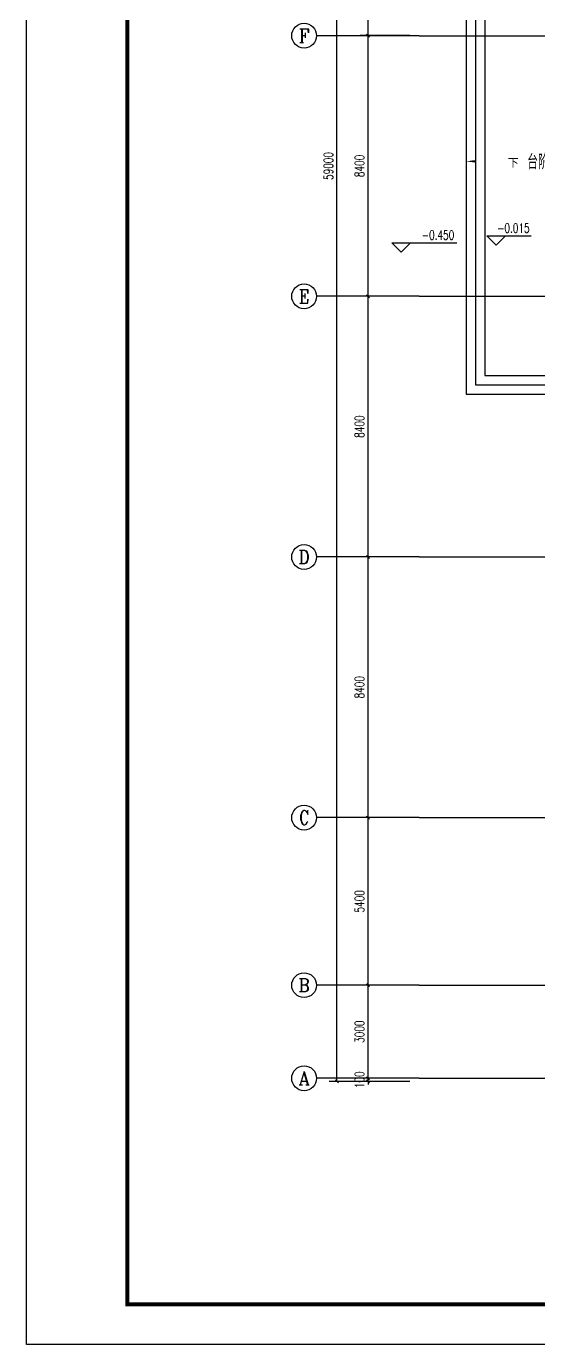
# Model space of a CAD drawing. Extents: x 817814 to 953178, y -139555 to 106956.
# Drawn here: x 843848 to 860349, y -139555 to -97071 of the extents above; entities that cross this region are included whole.
import ezdxf
from ezdxf.enums import TextEntityAlignment as Align

# ---------------------------------------------------------------- set-up
doc = ezdxf.new("R2010")
doc.units = 0
doc.header["$LTSCALE"] = 1000
doc.header["$MEASUREMENT"] = 0
for name, color, linetype in [('A-ANNO-IDEN', 3, 'Continuous'), ('A-ANNO-TXT', 7, 'Continuous'), ('AXIS', 3, 'Continuous'), ('AXIS_TEXT', 7, 'Continuous'), ('BTTK', 7, 'Continuous'), ('DIM_ELEV', 3, 'Continuous'), ('DOTE', 8, 'Continuous'), ('E2-楼梯、坡道', 5, 'Continuous'), ('PUB_DIM', 3, 'Continuous'), ('PUB_TEXT', 7, 'Continuous'), ('PUB_TITLE', 4, 'Continuous')]:
    doc.layers.add(name, color=color, linetype=linetype)
doc.layers.add('建筑底图', color=6, linetype='Continuous', plot=False)
doc.styles.add('_TCH_AXIS', font='COMPLEX', dxfattribs={"bigfont": 'GBCBIG'})
doc.styles.add('_TCH_DIM', font='SIMPLEX', dxfattribs={"bigfont": 'GBCBIG'})
doc.styles.add('_TCH_DIM_T3', font='SIMPLEX', dxfattribs={"width": 0.705882, "bigfont": 'GBCBIG'})
doc.styles.add('COMPLEX', font='COMPLEX')
doc.styles.add('HZ(TK)', font='geniso.shx', dxfattribs={"width": 0.9, "bigfont": 'hztxt.shx'})
doc.styles.get("Standard").update_dxf_attribs({"font": 'GBENOR', "bigfont": 'GBCBIG'})
doc.styles.add('黑体', font='')
doc.styles.get('黑体').set_extended_font_data('SimHei')
doc.dimstyles.new('_TCH_ARCH&&100', dxfattribs={"dimtxt": 297.5, "dimasz": 100, "dimexe": 250, "dimexo": 300, "dimgap": 126.25, "dimtad": 1, "dimdec": 0, "dimzin": 0, "dimdsep": 46, "dimtxsty": '_TCH_DIM_T3', "dimblk": 'ARCHTICK', "dimcen": 0.09, "dimclrt": 7, "dimazin": 2, "dimtfac": 1, "dimtdec": 0, "dimtix": 1, "dimtmove": 2, "dimatfit": 3, "dimfxl": 100, "dimtolj": 1, "dimtzin": 0, "dimarcsym": 0})

# ---------------------------------------------------------------- blocks, each defined once
blk = doc.blocks.new('_ArchTick')
at = {"color": 0, "linetype": 'ByBlock', "const_width": 0.4}
blk.add_lwpolyline([(-0.5, -0.5), (0.5, 0.5)], dxfattribs=at)
blk = doc.blocks.new('*D239')
at = {"layer": 'Defpoints', "color": 0, "transparency": 16777216}
for p in [(509982, 113938), (512626, 113938), (512626, 54938)]:
    blk.add_point(p, dxfattribs=at)
at = {"layer": 'PUB_DIM', "color": 0, "lineweight": -2, "transparency": 16777216}
for p, q in [((512326, 113938), (509732, 113938)), ((509982, 54938), (509982, 113938)), ((512326, 54938), (509732, 54938))]:
    blk.add_line(p, q, dxfattribs=at)
at = {"layer": 'PUB_DIM', "color": 0, "lineweight": -2, "transparency": 16777216, "xscale": 100, "yscale": 100, "zscale": 100}
for p, rotation in [((509982, 113938), 90), ((509982, 54938), 270)]:
    blk.add_blockref('_ArchTick', p, dxfattribs=dict(at, rotation=rotation))
at = {"layer": 'PUB_DIM', "color": 7, "transparency": 16777216, "insert": (509707, 84438), "char_height": 297.5, "attachment_point": 5, "rotation": 90, "style": '_TCH_DIM_T3'}
blk.add_mtext('\\A1;59000', dxfattribs=at)
blk = doc.blocks.new('*D262')
at = {"layer": 'Defpoints', "color": 0, "transparency": 16777216}
for p in [(510982, 55038), (512626, 55038), (512626, 54938)]:
    blk.add_point(p, dxfattribs=at)
at = {"layer": 'PUB_DIM', "color": 0, "lineweight": -2, "transparency": 16777216}
for p, q in [((512326, 55038), (510732, 55038)), ((512326, 54938), (510732, 54938)), ((510982, 55038), (510982, 55138)), ((510982, 54938), (510982, 55038)), ((510982, 54938), (510982, 54838))]:
    blk.add_line(p, q, dxfattribs=at)
at = {"layer": 'PUB_DIM', "color": 0, "lineweight": -2, "transparency": 16777216, "xscale": 100, "yscale": 100, "zscale": 100}
for p, rotation in [((510982, 55038), 270), ((510982, 54938), 90)]:
    blk.add_blockref('_ArchTick', p, dxfattribs=dict(at, rotation=rotation))
at = {"layer": 'PUB_DIM', "color": 7, "transparency": 16777216, "insert": (510707, 54988), "char_height": 297.5, "attachment_point": 5, "rotation": 90, "style": '_TCH_DIM_T3'}
blk.add_mtext('\\A1;100', dxfattribs=at)
blk = doc.blocks.new('*D263')
at = {"layer": 'Defpoints', "color": 0, "transparency": 16777216}
for p in [(510982, 58038), (512626, 58038), (512626, 55038)]:
    blk.add_point(p, dxfattribs=at)
at = {"layer": 'PUB_DIM', "color": 0, "lineweight": -2, "transparency": 16777216}
for p, q in [((512326, 58038), (510732, 58038)), ((510982, 55038), (510982, 58038)), ((512326, 55038), (510732, 55038))]:
    blk.add_line(p, q, dxfattribs=at)
at = {"layer": 'PUB_DIM', "color": 0, "lineweight": -2, "transparency": 16777216, "xscale": 100, "yscale": 100, "zscale": 100}
for p, rotation in [((510982, 58038), 90), ((510982, 55038), 270)]:
    blk.add_blockref('_ArchTick', p, dxfattribs=dict(at, rotation=rotation))
at = {"layer": 'PUB_DIM', "color": 7, "transparency": 16777216, "insert": (510707, 56538), "char_height": 297.5, "attachment_point": 5, "rotation": 90, "style": '_TCH_DIM_T3'}
blk.add_mtext('\\A1;3000', dxfattribs=at)
blk = doc.blocks.new('*D264')
at = {"layer": 'Defpoints', "color": 0, "transparency": 16777216}
for p in [(510982, 63438), (512626, 63438), (512626, 58038)]:
    blk.add_point(p, dxfattribs=at)
at = {"layer": 'PUB_DIM', "color": 0, "lineweight": -2, "transparency": 16777216}
for p, q in [((512326, 63438), (510732, 63438)), ((510982, 58038), (510982, 63438)), ((512326, 58038), (510732, 58038))]:
    blk.add_line(p, q, dxfattribs=at)
at = {"layer": 'PUB_DIM', "color": 0, "lineweight": -2, "transparency": 16777216, "xscale": 100, "yscale": 100, "zscale": 100}
for p, rotation in [((510982, 63438), 90), ((510982, 58038), 270)]:
    blk.add_blockref('_ArchTick', p, dxfattribs=dict(at, rotation=rotation))
at = {"layer": 'PUB_DIM', "color": 7, "transparency": 16777216, "insert": (510707, 60738), "char_height": 297.5, "attachment_point": 5, "rotation": 90, "style": '_TCH_DIM_T3'}
blk.add_mtext('\\A1;5400', dxfattribs=at)
blk = doc.blocks.new('*D265')
at = {"layer": 'Defpoints', "color": 0, "transparency": 16777216}
for p in [(510982, 71838), (512626, 71838), (512626, 63438)]:
    blk.add_point(p, dxfattribs=at)
at = {"layer": 'PUB_DIM', "color": 0, "lineweight": -2, "transparency": 16777216}
for p, q in [((512326, 71838), (510732, 71838)), ((510982, 63438), (510982, 71838)), ((512326, 63438), (510732, 63438))]:
    blk.add_line(p, q, dxfattribs=at)
at = {"layer": 'PUB_DIM', "color": 0, "lineweight": -2, "transparency": 16777216, "xscale": 100, "yscale": 100, "zscale": 100}
for p, rotation in [((510982, 71838), 90), ((510982, 63438), 270)]:
    blk.add_blockref('_ArchTick', p, dxfattribs=dict(at, rotation=rotation))
at = {"layer": 'PUB_DIM', "color": 7, "transparency": 16777216, "insert": (510707, 67638), "char_height": 297.5, "attachment_point": 5, "rotation": 90, "style": '_TCH_DIM_T3'}
blk.add_mtext('\\A1;8400', dxfattribs=at)
blk = doc.blocks.new('*D266')
at = {"layer": 'Defpoints', "color": 0, "transparency": 16777216}
for p in [(510982, 80238), (512626, 80238), (512626, 71838)]:
    blk.add_point(p, dxfattribs=at)
at = {"layer": 'PUB_DIM', "color": 0, "lineweight": -2, "transparency": 16777216}
for p, q in [((512326, 80238), (510732, 80238)), ((510982, 71838), (510982, 80238)), ((512326, 71838), (510732, 71838))]:
    blk.add_line(p, q, dxfattribs=at)
at = {"layer": 'PUB_DIM', "color": 0, "lineweight": -2, "transparency": 16777216, "xscale": 100, "yscale": 100, "zscale": 100}
for p, rotation in [((510982, 80238), 90), ((510982, 71838), 270)]:
    blk.add_blockref('_ArchTick', p, dxfattribs=dict(at, rotation=rotation))
at = {"layer": 'PUB_DIM', "color": 7, "transparency": 16777216, "insert": (510707, 76038), "char_height": 297.5, "attachment_point": 5, "rotation": 90, "style": '_TCH_DIM_T3'}
blk.add_mtext('\\A1;8400', dxfattribs=at)
blk = doc.blocks.new('*D267')
at = {"layer": 'Defpoints', "color": 0, "transparency": 16777216}
for p in [(510982, 88638), (512626, 88638), (512626, 80238)]:
    blk.add_point(p, dxfattribs=at)
at = {"layer": 'PUB_DIM', "color": 0, "lineweight": -2, "transparency": 16777216}
for p, q in [((512326, 88638), (510732, 88638)), ((510982, 80238), (510982, 88638)), ((512326, 80238), (510732, 80238))]:
    blk.add_line(p, q, dxfattribs=at)
at = {"layer": 'PUB_DIM', "color": 0, "lineweight": -2, "transparency": 16777216, "xscale": 100, "yscale": 100, "zscale": 100}
for p, rotation in [((510982, 88638), 90), ((510982, 80238), 270)]:
    blk.add_blockref('_ArchTick', p, dxfattribs=dict(at, rotation=rotation))
at = {"layer": 'PUB_DIM', "color": 7, "transparency": 16777216, "insert": (510707, 84438), "char_height": 297.5, "attachment_point": 5, "rotation": 90, "style": '_TCH_DIM_T3'}
blk.add_mtext('\\A1;8400', dxfattribs=at)
blk = doc.blocks.new('*D268')
at = {"layer": 'Defpoints', "color": 0, "transparency": 16777216}
for p in [(510982, 97038), (512626, 97038), (512626, 88638)]:
    blk.add_point(p, dxfattribs=at)
at = {"layer": 'PUB_DIM', "color": 0, "lineweight": -2, "transparency": 16777216}
for p, q in [((512326, 97038), (510732, 97038)), ((510982, 88638), (510982, 97038)), ((512326, 88638), (510732, 88638))]:
    blk.add_line(p, q, dxfattribs=at)
at = {"layer": 'PUB_DIM', "color": 0, "lineweight": -2, "transparency": 16777216, "xscale": 100, "yscale": 100, "zscale": 100}
for p, rotation in [((510982, 97038), 90), ((510982, 88638), 270)]:
    blk.add_blockref('_ArchTick', p, dxfattribs=dict(at, rotation=rotation))
at = {"layer": 'PUB_DIM', "color": 7, "transparency": 16777216, "insert": (510707, 92838), "char_height": 297.5, "attachment_point": 5, "rotation": 90, "style": '_TCH_DIM_T3'}
blk.add_mtext('\\A1;8400', dxfattribs=at)
blk = doc.blocks.new('_AXISO')
blk.add_circle((0, 0), 0.5)
at = {"layer": 'AXIS_TEXT', "style": 'COMPLEX', "width": 1.041667}
blk.add_attdef('A', text='', height=0.56, dxfattribs=at).set_placement((-0.25, -0.28), (0.25, -0.28), align=Align.FIT)
blk = doc.blocks.new('vhtemplate_2019年新竖式图框_A1')
at = {"layer": 'PUB_TITLE', "color": 7}
blk.add_lwpolyline([(0, 594), (841, 594), (841, 0), (0, 0)], close=True, dxfattribs=at)
at = {"layer": 'PUB_TITLE', "const_width": 1}
blk.add_lwpolyline([(25, 10), (831, 10), (831, 584), (25, 584)], close=True, dxfattribs=at)
at = {"layer": 'BTTK', "color": 4, "style": 'HZ(TK)', "width": 0.9}
for tag, p in [('合作单位_001', (795.83, 509.44)), ('建设单位_001', (795.85, 207.44)), ('工程名称_001', (795.62, 174.44)), ('子项名称_001', (805.71, 157.94)), ('图纸名称_001', (795.45, 138.94))]:
    blk.add_attdef(tag, p, '', height=3.5, dxfattribs=at)
for tag, p in [('注册证书号', (808.5, 279)), ('注册印章号', (808.5, 271)), ('设计号', (806, 193)), ('图别', (789.75, 34)), ('图号', (822.25, 34)), ('版本号', (789.75, 26)), ('日期', (822.25, 26))]:
    blk.add_attdef(tag, text='', height=3.5, dxfattribs=at).set_placement(p, align=Align.MIDDLE)
blk = doc.blocks.new('xdzcdxcvf')
at = {"layer": 'A-ANNO-IDEN'}
blk.add_lwpolyline([(515373.7, 84587.7, 0, 0, 0), (514141.4, 84587.7, 0, 80, 0), (514441.4, 84587.7, 0, 0, 0)], format="xyseb", dxfattribs=at)
at = {"layer": 'AXIS'}
for p, q in [((512626.4, 88637.7), (509323.8, 88637.7)), ((512626.4, 80237.7), (509323.8, 80237.7)), ((512626.4, 71837.7), (509323.8, 71837.7)), ((512626.4, 63437.7), (509323.8, 63437.7)), ((512626.4, 58037.7), (509323.8, 58037.7)), ((512626.4, 55037.7), (509323.8, 55037.7))]:
    blk.add_line(p, q, dxfattribs=at)
at = {"layer": 'DIM_ELEV'}
for p, q in [((515107.4, 81883.7), (514807.4, 82183.7)), ((514807.4, 82183.7), (516233.5, 82183.7)), ((515107.4, 81883.7), (515407.4, 82183.7)), ((512051.2, 81657.8), (511751.2, 81957.8)), ((511751.2, 81957.8), (513845.6, 81957.8)), ((512051.2, 81657.8), (512351.2, 81957.8))]:
    blk.add_line(p, q, dxfattribs=at)
at = {"layer": 'DOTE'}
for p, q in [((512626.4, 88637.7), (579032.5, 88637.7)), ((512626.4, 80237.7), (579032.5, 80237.7)), ((512626.4, 71837.7), (579032.5, 71837.7)), ((512626.4, 63437.7), (579032.5, 63437.7)), ((512626.4, 58037.7), (579032.5, 58037.7)), ((512626.4, 55037.7), (579032.5, 55037.7))]:
    blk.add_line(p, q, dxfattribs=at)
at = {"layer": 'E2-楼梯、坡道'}
for points in [[(517921.4, 91787.7), (514141.4, 91787.7), (514141.4, 77087.7), (517921.4, 77087.7)], [(517921.4, 91487.7), (514441.4, 91487.7), (514441.4, 77387.7), (517921.4, 77387.7)], [(517921.4, 91187.7), (514741.4, 91187.7), (514741.4, 77687.7), (517921.4, 77687.7)]]:
    blk.add_lwpolyline(points, dxfattribs=at)
at = {"layer": 'AXIS'}
ref = blk.add_blockref('_AXISO', (508923.8, 88637.7), dxfattribs=dict(at, xscale=800, yscale=800, zscale=800))
ref.add_attrib('A', 'F', dxfattribs={"layer": 'AXIS_TEXT', "height": 445.4, "style": '_TCH_AXIS'}).set_placement((508754.1, 88414.9), (509093.5, 88414.9), align=Align.FIT)
ref = blk.add_blockref('_AXISO', (508923.8, 80237.7), dxfattribs=dict(at, xscale=800, yscale=800, zscale=800))
ref.add_attrib('A', 'E', dxfattribs={"layer": 'AXIS_TEXT', "height": 445.4, "style": '_TCH_AXIS'}).set_placement((508754.1, 80014.9), (509093.5, 80014.9), align=Align.FIT)
ref = blk.add_blockref('_AXISO', (508923.8, 71837.7), dxfattribs=dict(at, xscale=800, yscale=800, zscale=800))
ref.add_attrib('A', 'D', dxfattribs={"layer": 'AXIS_TEXT', "height": 435.3, "style": '_TCH_AXIS'}).set_placement((508747.7, 71620), (509100, 71620), align=Align.FIT)
ref = blk.add_blockref('_AXISO', (508923.8, 63437.7), dxfattribs=dict(at, xscale=800, yscale=800, zscale=800))
ref.add_attrib('A', 'C', dxfattribs={"layer": 'AXIS_TEXT', "height": 455.7, "style": '_TCH_AXIS'}).set_placement((508761.1, 63209.8), (509086.6, 63209.8), align=Align.FIT)
ref = blk.add_blockref('_AXISO', (508923.8, 58037.7), dxfattribs=dict(at, xscale=800, yscale=800, zscale=800))
ref.add_attrib('A', 'B', dxfattribs={"layer": 'AXIS_TEXT', "height": 435.3, "style": '_TCH_AXIS'}).set_placement((508747.7, 57820), (509100, 57820), align=Align.FIT)
ref = blk.add_blockref('_AXISO', (508923.8, 55037.7), dxfattribs=dict(at, xscale=800, yscale=800, zscale=800))
ref.add_attrib('A', 'A', dxfattribs={"layer": 'AXIS_TEXT', "height": 425.2, "style": '_TCH_AXIS'}).set_placement((508741.6, 54825.1), (509106.1, 54825.1), align=Align.FIT)
at = {"layer": 'A-ANNO-TXT', "style": '黑体'}
blk.add_text('下', height=262.9, dxfattribs=at).set_placement((515478.7, 84412.7))
at = {"layer": 'PUB_TEXT'}
blk.add_text('台阶', height=482.27, dxfattribs=at).set_placement((516110.7, 84328.9))
at = {"layer": 'PUB_TEXT', "style": '_TCH_DIM', "width": 0.705882}
for s, p in [('-0.015', (515143.5, 82288.7)), ('-0.450', (512715.6, 82062.8))]:
    blk.add_text(s, height=297.5, dxfattribs=at).set_placement(p)
at = {"layer": 'PUB_DIM'}
for p1, p2, distance, picture, middle in [((512626.4, 54937.7), (512626.4, 113937.7), 2644.7, '*D239', (509706.7, 84437.7)), ((512626.4, 88637.7), (512626.4, 97037.7), 1644.7, '*D268', (510706.7, 92837.7)), ((512626.4, 80237.7), (512626.4, 88637.7), 1644.7, '*D267', (510706.7, 84437.7)), ((512626.4, 71837.7), (512626.4, 80237.7), 1644.7, '*D266', (510706.7, 76037.7)), ((512626.4, 63437.7), (512626.4, 71837.7), 1644.7, '*D265', (510706.7, 67637.7)), ((512626.4, 58037.7), (512626.4, 63437.7), 1644.7, '*D264', (510706.7, 60737.7)), ((512626.4, 55037.7), (512626.4, 58037.7), 1644.7, '*D263', (510706.7, 56537.7)), ((512626.4, 54937.7), (512626.4, 55037.7), 1644.7, '*D262', (510706.7, 54987.7))]:
    dim = blk.add_aligned_dim(p1=p1, p2=p2, distance=distance, dimstyle='_TCH_ARCH&&100', dxfattribs=at)
    dim.commit()
    dim.dimension.update_dxf_attribs({"geometry": picture, "text_midpoint": middle})

msp = doc.modelspace()

# ---------------------------------------------------------------- block references
at = {"xscale": 130, "yscale": 130, "zscale": 130}
msp.add_blockref('vhtemplate_2019年新竖式图框_A1', (843848.3, -139555.2), dxfattribs=at)
at = {"layer": '建筑底图'}
msp.add_blockref('xdzcdxcvf', (343872, -186008.2), dxfattribs=at)

doc.saveas('drawing.dxf')
